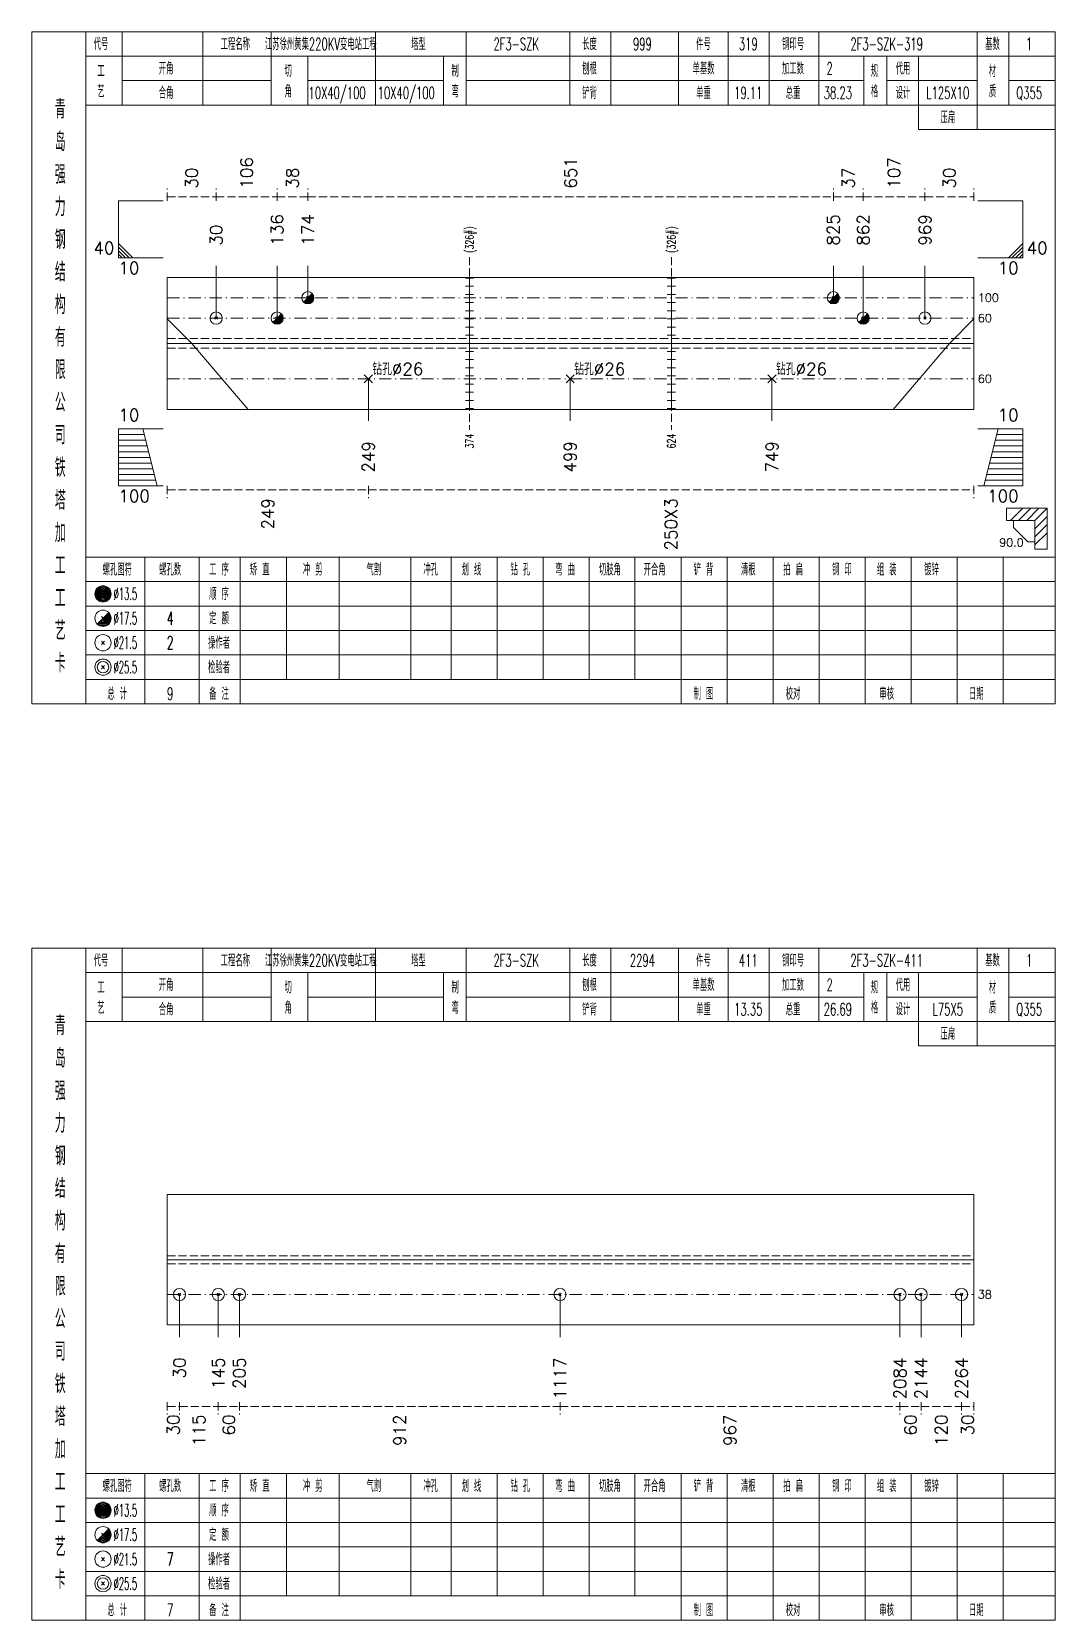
# Model space of a CAD drawing. Extents: x 0 to 4623, y -1159 to 4890.
# Drawn here: x 2491.2 to 2742.6, y 2925 to 3315 of the extents above; entities that cross this region are included whole.
import ezdxf
from ezdxf.enums import TextEntityAlignment as Align

# ---------------------------------------------------------------- set-up
doc = ezdxf.new("R2010")
doc.units = 0
doc.header["$MEASUREMENT"] = 0
doc.linetypes.add('一点画线', pattern=[5.2, 3, -1, 0.2, -1])
doc.linetypes.add('虚线', pattern=[2.75, 2, -0.75])
doc.layers.get('0').update_dxf_attribs({"linetype": 'CONTINUOUS', "lineweight": 25})
for name, color, linetype, lineweight in [('1', 7, 'CONTINUOUS', 25), ('2', 7, 'CONTINUOUS', 25), ('4', 7, 'CONTINUOUS', 25), ('5', 7, 'CONTINUOUS', 25)]:
    doc.layers.add(name, color=color, linetype=linetype, lineweight=lineweight)
doc.styles.get("Standard").update_dxf_attribs({"font": 'simplex.shx', "width": 0.7, "height": 3, "bigfont": 'gbhzfs.shx'})

# ---------------------------------------------------------------- blocks, each defined once
blk = doc.blocks.new('孔21.5')
at = {"layer": '5', "color": 7, "linetype": 'Continuous', "lineweight": 13}
for p, q in [((-0.2, -0.2), (0.2, 0.2)), ((-0.2, 0.2), (0.2, -0.2))]:
    blk.add_line(p, q, dxfattribs=at)
blk.add_circle((0, 0), 1, dxfattribs=at)
blk = doc.blocks.new('孔17.5')
at = {"layer": '5', "color": 7, "linetype": 'Continuous', "lineweight": 13}
for p, q in [((-0.707, -0.707), (0.707, 0.707)), ((-0.2, 0.2), (0.2, -0.2))]:
    blk.add_line(p, q, dxfattribs=at)
blk.add_circle((0, 0), 1, dxfattribs=at)
for radius in [0.9, 0.8, 0.7, 0.6, 0.5, 0.4, 0.3, 0.2, 0.1]:
    blk.add_arc((0, 0), radius, 225, 45, dxfattribs=at)

msp = doc.modelspace()

# ---------------------------------------------------------------- linework, layer by layer
at = {"color": 8, "linetype": '虚线', "lineweight": 9}
for p, q in [((2524.5, 3273.5), (2524.5, 3276.5)), ((2536.5, 3273.5), (2536.5, 3276.5)), ((2536.5, 3273.5), (2536.5, 3276.5)), ((2551.469, 3273.5), (2551.469, 3276.5)), ((2551.469, 3273.5), (2551.469, 3276.5)), ((2559.004, 3273.5), (2559.004, 3276.5)), ((2559.004, 3273.5), (2559.004, 3276.5)), ((2688.096, 3273.5), (2688.096, 3276.5)), ((2688.096, 3273.5), (2688.096, 3276.5)), ((2695.433, 3273.5), (2695.433, 3276.5)), ((2695.433, 3273.5), (2695.433, 3276.5)), ((2710.6, 3273.5), (2710.6, 3276.5)), ((2710.6, 3273.5), (2710.6, 3276.5)), ((2722.6, 3273.5), (2722.6, 3276.5)), ((2524.5, 3274.5), (2536.5, 3274.5)), ((2536.5, 3274.5), (2551.469, 3274.5)), ((2551.469, 3274.5), (2559.004, 3274.5)), ((2559.004, 3274.5), (2688.096, 3274.5)), ((2688.096, 3274.5), (2695.433, 3274.5)), ((2695.433, 3274.5), (2710.6, 3274.5)), ((2710.6, 3274.5), (2722.6, 3274.5)), ((2524.5, 3203.5), (2524.5, 3200.5)), ((2524.5, 3202.5), (2573.876, 3202.5)), ((2573.876, 3203.5), (2573.876, 3200.5)), ((2573.876, 3203.5), (2573.876, 3200.5)), ((2573.876, 3202.5), (2722.6, 3202.5)), ((2722.6, 3203.5), (2722.6, 3200.5)), ((2524.5, 2978.5), (2524.5, 2975.5)), ((2524.5, 2977.5), (2527.5, 2977.5)), ((2527.5, 2978.5), (2527.5, 2975.5)), ((2527.5, 2978.5), (2527.5, 2975.5)), ((2527.5, 2977.5), (2537.022, 2977.5)), ((2537.022, 2978.5), (2537.022, 2975.5)), ((2537.022, 2978.5), (2537.022, 2975.5)), ((2537.022, 2977.5), (2542.203, 2977.5)), ((2542.203, 2978.5), (2542.203, 2975.5)), ((2542.203, 2978.5), (2542.203, 2975.5)), ((2542.203, 2977.5), (2620.959, 2977.5)), ((2620.959, 2978.5), (2620.959, 2975.5)), ((2620.959, 2978.5), (2620.959, 2975.5)), ((2620.959, 2977.5), (2704.465, 2977.5)), ((2704.465, 2978.5), (2704.465, 2975.5)), ((2704.465, 2978.5), (2704.465, 2975.5)), ((2704.465, 2977.5), (2709.647, 2977.5)), ((2709.647, 2978.5), (2709.647, 2975.5)), ((2709.647, 2978.5), (2709.647, 2975.5)), ((2709.647, 2977.5), (2719.6, 2977.5)), ((2719.6, 2978.5), (2719.6, 2975.5)), ((2719.6, 2978.5), (2719.6, 2975.5)), ((2719.6, 2977.5), (2722.6, 2977.5)), ((2722.6, 2978.5), (2722.6, 2975.5))]:
    msp.add_line(p, q, dxfattribs=at)
at = {"color": 7, "linetype": 'Continuous', "lineweight": 13}
for p, q in [((2512.5, 3273.5), (2523.5, 3273.5)), ((2512.5, 3259.5), (2512.5, 3273.5)), ((2734.6, 3273.5), (2723.6, 3273.5)), ((2734.6, 3259.5), (2734.6, 3273.5)), ((2516, 3259.5), (2512.5, 3263)), ((2515.125, 3259.5), (2512.5, 3262.125)), ((2514.25, 3259.5), (2512.5, 3261.25)), ((2731.1, 3259.5), (2734.6, 3263)), ((2731.975, 3259.5), (2734.6, 3262.125)), ((2732.85, 3259.5), (2734.6, 3261.25)), ((2513.375, 3259.5), (2512.5, 3260.375)), ((2512.5, 3259.5), (2523.5, 3259.5)), ((2536.5, 3244.7), (2536.5, 3257.5)), ((2551.469, 3244.7), (2551.469, 3257.5)), ((2559.004, 3249.7), (2559.004, 3257.5)), ((2688.096, 3249.7), (2688.096, 3257.5)), ((2695.433, 3244.7), (2695.433, 3257.5)), ((2710.6, 3244.7), (2710.6, 3257.5)), ((2734.6, 3259.5), (2723.6, 3259.5)), ((2733.725, 3259.5), (2734.6, 3260.375)), ((2524.5, 3244.5), (2530.5, 3238.5)), ((2722.6, 3244.5), (2716.6, 3238.5)), ((2530.5, 3238.5), (2544.33, 3222.3)), ((2716.6, 3238.5), (2702.77, 3222.3)), ((2573.876, 3229.8), (2573.876, 3219.5)), ((2623.451, 3229.8), (2623.451, 3219.5)), ((2673.025, 3229.8), (2673.025, 3219.5)), ((2512.5, 3217.5), (2523.5, 3217.5)), ((2512.5, 3217.5), (2512.5, 3203.5)), ((2518.5, 3217.5), (2522, 3203.5)), ((2734.6, 3217.5), (2723.6, 3217.5)), ((2728.6, 3217.5), (2725.1, 3203.5)), ((2734.6, 3217.5), (2734.6, 3203.5)), ((2512.5, 3216.1), (2518.85, 3216.1)), ((2512.5, 3214.7), (2519.2, 3214.7)), ((2734.6, 3214.7), (2727.9, 3214.7)), ((2734.6, 3216.1), (2728.25, 3216.1)), ((2512.5, 3213.3), (2519.55, 3213.3)), ((2512.5, 3211.9), (2519.9, 3211.9)), ((2512.5, 3210.5), (2520.25, 3210.5)), ((2734.6, 3210.5), (2726.85, 3210.5)), ((2734.6, 3211.9), (2727.2, 3211.9)), ((2734.6, 3213.3), (2727.55, 3213.3)), ((2512.5, 3209.1), (2520.6, 3209.1)), ((2512.5, 3207.7), (2520.95, 3207.7)), ((2512.5, 3206.3), (2521.3, 3206.3)), ((2734.6, 3206.3), (2725.8, 3206.3)), ((2734.6, 3207.7), (2726.15, 3207.7)), ((2734.6, 3209.1), (2726.5, 3209.1)), ((2512.5, 3204.9), (2521.65, 3204.9)), ((2512.5, 3203.5), (2523.5, 3203.5)), ((2734.6, 3203.5), (2723.6, 3203.5)), ((2734.6, 3204.9), (2725.45, 3204.9)), ((2527.5, 3005), (2527.5, 2994.5)), ((2537.022, 3005), (2537.022, 2994.5)), ((2542.203, 3005), (2542.203, 2994.5)), ((2620.959, 3005), (2620.959, 2994.5)), ((2704.465, 3005), (2704.465, 2994.5)), ((2709.647, 3005), (2709.647, 2994.5)), ((2719.6, 3005), (2719.6, 2994.5))]:
    msp.add_line(p, q, dxfattribs=at)
at = {"color": 7, "linetype": 'Continuous', "lineweight": 18}
for p, q in [((2524.5, 3254.7), (2524.5, 3222.3)), ((2524.5, 3254.7), (2722.6, 3254.7)), ((2722.6, 3254.7), (2722.6, 3222.3)), ((2524.5, 3238.5), (2722.6, 3238.5)), ((2524.5, 3029.5), (2524.5, 2997.5)), ((2524.5, 3029.5), (2722.6, 3029.5)), ((2722.6, 3029.5), (2722.6, 2997.5)), ((2524.5, 3013.5), (2722.6, 3013.5))]:
    msp.add_line(p, q, dxfattribs=at)
at = {"color": 3, "linetype": '一点画线', "lineweight": 13}
for p, q in [((2524.5, 3249.7), (2722.6, 3249.7)), ((2524.5, 3244.7), (2722.6, 3244.7)), ((2524.5, 3229.8), (2722.6, 3229.8)), ((2524.5, 3005), (2722.6, 3005))]:
    msp.add_line(p, q, dxfattribs=at)
at = {"color": 1, "linetype": '虚线', "lineweight": 18}
for p, q in [((2524.5, 3239.7), (2722.6, 3239.7)), ((2524.5, 3237.3), (2722.6, 3237.3)), ((2524.5, 3014.5), (2722.6, 3014.5)), ((2524.5, 3012.5), (2722.6, 3012.5))]:
    msp.add_line(p, q, dxfattribs=at)
at = {"layer": '1', "color": 7, "linetype": 'Continuous', "lineweight": 13}
for p, q in [((2572.876, 3228.8), (2574.876, 3230.8)), ((2572.876, 3230.8), (2574.876, 3228.8)), ((2622.451, 3228.8), (2624.451, 3230.8)), ((2622.451, 3230.8), (2624.451, 3228.8)), ((2672.025, 3228.8), (2674.025, 3230.8)), ((2672.025, 3230.8), (2674.025, 3228.8))]:
    msp.add_line(p, q, dxfattribs=at)
at = {"layer": '1', "color": 7, "linetype": 'Continuous', "lineweight": 18}
for p, q in [((2524.5, 3222.3), (2722.6, 3222.3)), ((2524.5, 2997.5), (2722.6, 2997.5))]:
    msp.add_line(p, q, dxfattribs=at)
at = {"layer": '2', "color": 216, "linetype": '虚线', "lineweight": 13}
for p, q in [((2598.74, 3259.7), (2598.74, 3217.3)), ((2648.314, 3259.7), (2648.314, 3217.3))]:
    msp.add_line(p, q, dxfattribs=at)
at = {"layer": '2', "color": 7, "linetype": 'Continuous', "lineweight": 13}
for p, q in [((2599.74, 3254.5), (2597.74, 3254.5)), ((2598.74, 3238.5), (2598.74, 3254.7)), ((2649.314, 3254.5), (2647.314, 3254.5)), ((2648.314, 3238.5), (2648.314, 3254.7)), ((2599.74, 3252.5), (2597.74, 3252.5)), ((2599.74, 3250.5), (2597.74, 3250.5)), ((2649.314, 3252.5), (2647.314, 3252.5)), ((2649.314, 3250.5), (2647.314, 3250.5)), ((2599.74, 3248.5), (2597.74, 3248.5)), ((2599.74, 3246.5), (2597.74, 3246.5)), ((2649.314, 3248.5), (2647.314, 3248.5)), ((2649.314, 3246.5), (2647.314, 3246.5)), ((2599.74, 3244.5), (2597.74, 3244.5)), ((2599.74, 3242.5), (2597.74, 3242.5)), ((2649.314, 3244.5), (2647.314, 3244.5)), ((2649.314, 3242.5), (2647.314, 3242.5)), ((2599.74, 3240.5), (2597.74, 3240.5)), ((2598.74, 3238.5), (2598.74, 3222.3)), ((2649.314, 3240.5), (2647.314, 3240.5)), ((2648.314, 3238.5), (2648.314, 3222.3)), ((2597.74, 3236.5), (2599.74, 3236.5)), ((2597.74, 3234.5), (2599.74, 3234.5)), ((2647.314, 3236.5), (2649.314, 3236.5)), ((2647.314, 3234.5), (2649.314, 3234.5)), ((2597.74, 3232.5), (2599.74, 3232.5)), ((2597.74, 3230.5), (2599.74, 3230.5)), ((2647.314, 3232.5), (2649.314, 3232.5)), ((2647.314, 3230.5), (2649.314, 3230.5)), ((2597.74, 3228.5), (2599.74, 3228.5)), ((2597.74, 3226.5), (2599.74, 3226.5)), ((2647.314, 3228.5), (2649.314, 3228.5)), ((2647.314, 3226.5), (2649.314, 3226.5)), ((2597.74, 3224.5), (2599.74, 3224.5)), ((2597.74, 3222.5), (2599.74, 3222.5)), ((2647.314, 3224.5), (2649.314, 3224.5)), ((2647.314, 3222.5), (2649.314, 3222.5)), ((2740.6, 3198), (2730.6, 3198)), ((2730.6, 3198), (2730.6, 3195)), ((2731.6, 3195), (2734.6, 3198)), ((2733.6, 3195), (2736.6, 3198)), ((2735.6, 3195), (2738.6, 3198)), ((2737.6, 3195), (2740.6, 3198)), ((2740.6, 3188), (2740.6, 3198)), ((2730.6, 3195), (2737.6, 3195)), ((2732.35, 3195), (2732.35, 3193.25)), ((2737.6, 3193), (2740.6, 3196)), ((2737.6, 3195), (2737.6, 3188)), ((2735.85, 3189.75), (2732.35, 3193.25)), ((2737.6, 3191), (2740.6, 3194)), ((2737.6, 3189), (2740.6, 3192)), ((2735.85, 3189.75), (2737.6, 3189.75)), ((2737.6, 3188), (2740.6, 3188))]:
    msp.add_line(p, q, dxfattribs=at)
at = {"layer": '4', "color": 1, "linetype": 'Continuous', "lineweight": 18}
for p, q in [((2504.5, 3150), (2504.5, 3315)), ((2513.4, 3297), (2513.4, 3315)), ((2533.2, 3297), (2533.2, 3315)), ((2550, 3297), (2550, 3315)), ((2575.6, 3297), (2575.6, 3315)), ((2597.9, 3297), (2597.9, 3315)), ((2623.4, 3297), (2623.4, 3315)), ((2633.4, 3297), (2633.4, 3315)), ((2650.1, 3297), (2650.1, 3315)), ((2662.3, 3297), (2662.3, 3315)), ((2672.3, 3297), (2672.3, 3315)), ((2684.5, 3297), (2684.5, 3315)), ((2723.4, 3291), (2723.4, 3315)), ((2731.2, 3297), (2731.2, 3315)), ((2504.5, 3309), (2742.6, 3309)), ((2559, 3297), (2559, 3309)), ((2592.3, 3297), (2592.3, 3309)), ((2695.6, 3297), (2695.6, 3309)), ((2701.2, 3297), (2701.2, 3309)), ((2709, 3291), (2709, 3309)), ((2513.4, 3303), (2550, 3303)), ((2559, 3303), (2592.3, 3303)), ((2597.9, 3303), (2695.6, 3303)), ((2701.2, 3303), (2723.4, 3303)), ((2731.2, 3303), (2742.6, 3303)), ((2504.5, 3297), (2742.6, 3297)), ((2709, 3291), (2742.6, 3291)), ((2504.5, 3186), (2742.6, 3186)), ((2519, 3150), (2519, 3186)), ((2532.3, 3150), (2532.3, 3186)), ((2542.4, 3150), (2542.4, 3186)), ((2553.8, 3156), (2553.8, 3186)), ((2566.7, 3156), (2566.7, 3186)), ((2584.3, 3156), (2584.3, 3186)), ((2594.2, 3156), (2594.2, 3186)), ((2605.5, 3156), (2605.5, 3186)), ((2616.8, 3156), (2616.8, 3186)), ((2628.1, 3156), (2628.1, 3186)), ((2639.3, 3156), (2639.3, 3186)), ((2650.7, 3156), (2650.7, 3186)), ((2662, 3156), (2662, 3186)), ((2673.3, 3156), (2673.3, 3186)), ((2684.6, 3156), (2684.6, 3186)), ((2695.9, 3156), (2695.9, 3186)), ((2707.2, 3156), (2707.2, 3186)), ((2718.5, 3156), (2718.5, 3186)), ((2729.8, 3156), (2729.8, 3186)), ((2504.5, 3180), (2742.6, 3180)), ((2504.5, 3174), (2742.6, 3174)), ((2504.5, 3168), (2742.6, 3168)), ((2504.5, 3162), (2742.6, 3162)), ((2504.5, 3156), (2742.6, 3156)), ((2650.7, 3150), (2650.7, 3156)), ((2662, 3150), (2662, 3156)), ((2673.3, 3150), (2673.3, 3156)), ((2684.6, 3150), (2684.6, 3156)), ((2695.9, 3150), (2695.9, 3156)), ((2707.2, 3150), (2707.2, 3156)), ((2718.5, 3150), (2718.5, 3156)), ((2729.8, 3150), (2729.8, 3156)), ((2504.5, 2925), (2504.5, 3090)), ((2513.4, 3072), (2513.4, 3090)), ((2533.2, 3072), (2533.2, 3090)), ((2550, 3072), (2550, 3090)), ((2575.6, 3072), (2575.6, 3090)), ((2597.9, 3072), (2597.9, 3090)), ((2623.4, 3072), (2623.4, 3090)), ((2633.4, 3072), (2633.4, 3090)), ((2650.1, 3072), (2650.1, 3090)), ((2662.3, 3072), (2662.3, 3090)), ((2672.3, 3072), (2672.3, 3090)), ((2684.5, 3072), (2684.5, 3090)), ((2723.4, 3066), (2723.4, 3090)), ((2731.2, 3072), (2731.2, 3090)), ((2504.5, 3084), (2742.6, 3084)), ((2559, 3072), (2559, 3084)), ((2592.3, 3072), (2592.3, 3084)), ((2695.6, 3072), (2695.6, 3084)), ((2701.2, 3072), (2701.2, 3084)), ((2709, 3066), (2709, 3084)), ((2513.4, 3078), (2550, 3078)), ((2559, 3078), (2592.3, 3078)), ((2597.9, 3078), (2695.6, 3078)), ((2701.2, 3078), (2723.4, 3078)), ((2731.2, 3078), (2742.6, 3078)), ((2504.5, 3072), (2742.6, 3072)), ((2709, 3066), (2742.6, 3066)), ((2504.5, 2961), (2742.6, 2961)), ((2519, 2925), (2519, 2961)), ((2532.3, 2925), (2532.3, 2961)), ((2542.4, 2925), (2542.4, 2961)), ((2553.8, 2931), (2553.8, 2961)), ((2566.7, 2931), (2566.7, 2961)), ((2584.3, 2931), (2584.3, 2961)), ((2594.2, 2931), (2594.2, 2961)), ((2605.5, 2931), (2605.5, 2961)), ((2616.8, 2931), (2616.8, 2961)), ((2628.1, 2931), (2628.1, 2961)), ((2639.3, 2931), (2639.3, 2961)), ((2650.7, 2931), (2650.7, 2961)), ((2662, 2931), (2662, 2961)), ((2673.3, 2931), (2673.3, 2961)), ((2684.6, 2931), (2684.6, 2961)), ((2695.9, 2931), (2695.9, 2961)), ((2707.2, 2931), (2707.2, 2961)), ((2718.5, 2931), (2718.5, 2961)), ((2729.8, 2931), (2729.8, 2961)), ((2504.5, 2955), (2742.6, 2955)), ((2504.5, 2949), (2742.6, 2949)), ((2504.5, 2943), (2742.6, 2943)), ((2504.5, 2937), (2742.6, 2937)), ((2504.5, 2931), (2742.6, 2931)), ((2650.7, 2925), (2650.7, 2931)), ((2662, 2925), (2662, 2931)), ((2673.3, 2925), (2673.3, 2931)), ((2684.6, 2925), (2684.6, 2931)), ((2695.9, 2925), (2695.9, 2931)), ((2707.2, 2925), (2707.2, 2931)), ((2718.5, 2925), (2718.5, 2931)), ((2729.8, 2925), (2729.8, 2931))]:
    msp.add_line(p, q, dxfattribs=at)
at = {"layer": '4', "color": 7, "linetype": 'Continuous', "lineweight": 13}
for p, q in [((2508.5, 3176.8), (2508.9, 3177.2)), ((2508.9, 3176.8), (2508.5, 3177.2)), ((2507.286, 3169.586), (2510.114, 3172.414)), ((2508.3, 3171.4), (2509.1, 3170.6)), ((2508.3, 3164.6), (2509.1, 3165.4)), ((2508.3, 3165.4), (2509.1, 3164.6)), ((2508.3, 3158.6), (2509.1, 3159.4)), ((2508.3, 3159.4), (2509.1, 3158.6)), ((2508.5, 2951.8), (2508.9, 2952.2)), ((2508.9, 2951.8), (2508.5, 2952.2)), ((2507.286, 2944.586), (2510.114, 2947.414)), ((2508.3, 2946.4), (2509.1, 2945.6)), ((2508.3, 2939.6), (2509.1, 2940.4)), ((2508.3, 2940.4), (2509.1, 2939.6)), ((2508.3, 2933.6), (2509.1, 2934.4)), ((2508.3, 2934.4), (2509.1, 2933.6))]:
    msp.add_line(p, q, dxfattribs=at)
at = {"layer": '4', "color": 1, "linetype": 'Continuous', "lineweight": 18}
for points in [[(2491.2, 3315), (2491.2, 3150), (2742.6, 3150), (2742.6, 3315)], [(2491.2, 3090), (2491.2, 2925), (2742.6, 2925), (2742.6, 3090)]]:
    msp.add_lwpolyline(points, close=True, dxfattribs=at)
at = {"layer": '4', "color": 7, "linetype": 'Continuous', "lineweight": 13}
for centre, radius in [((2508.7, 3177), 2), ((2508.7, 3177), 1.8), ((2508.7, 3177), 1.6), ((2508.7, 3177), 1.4), ((2508.7, 3177), 1.2), ((2508.7, 3177), 1), ((2508.7, 3177), 0.8), ((2508.7, 3177), 0.6), ((2508.7, 3177), 0.4), ((2508.7, 3177), 0.2), ((2508.7, 3171), 2), ((2508.7, 3165), 2), ((2508.7, 3159), 2), ((2508.7, 3159), 1.4), ((2508.7, 2952), 2), ((2508.7, 2952), 1.8), ((2508.7, 2952), 1.6), ((2508.7, 2952), 1.4), ((2508.7, 2952), 1.2), ((2508.7, 2952), 1), ((2508.7, 2952), 0.8), ((2508.7, 2952), 0.6), ((2508.7, 2952), 0.4), ((2508.7, 2952), 0.2), ((2508.7, 2946), 2), ((2508.7, 2940), 2), ((2508.7, 2934), 2), ((2508.7, 2934), 1.4)]:
    msp.add_circle(centre, radius, dxfattribs=at)
for centre, radius in [((2508.7, 3171), 1.8), ((2508.7, 3171), 1.6), ((2508.7, 3171), 1.4), ((2508.7, 3171), 1.2), ((2508.7, 3171), 1), ((2508.7, 3171), 0.8), ((2508.7, 3171), 0.6), ((2508.7, 3171), 0.4), ((2508.7, 3171), 0.2), ((2508.7, 2946), 1.8), ((2508.7, 2946), 1.6), ((2508.7, 2946), 1.4), ((2508.7, 2946), 1.2), ((2508.7, 2946), 1), ((2508.7, 2946), 0.8), ((2508.7, 2946), 0.6), ((2508.7, 2946), 0.4), ((2508.7, 2946), 0.2)]:
    msp.add_arc(centre, radius, 225, 45, dxfattribs=at)

# ---------------------------------------------------------------- block references
at = {"color": 7, "linetype": 'Continuous', "lineweight": 13, "xscale": 1.5, "yscale": 1.5, "zscale": 1.5}
for name, p in [('孔17.5', (2559.004, 3249.7)), ('孔17.5', (2688.096, 3249.7)), ('孔21.5', (2536.5, 3244.7)), ('孔17.5', (2551.469, 3244.7)), ('孔17.5', (2695.433, 3244.7)), ('孔21.5', (2710.6, 3244.7))]:
    msp.add_blockref(name, p, dxfattribs=at)
at = {"layer": '1', "color": 7, "linetype": 'Continuous', "lineweight": 13, "xscale": 1.5, "yscale": 1.5, "zscale": 1.5}
for p in [(2527.5, 3005), (2537.022, 3005), (2542.203, 3005), (2620.959, 3005), (2704.465, 3005), (2709.647, 3005), (2719.6, 3005)]:
    msp.add_blockref('孔21.5', p, dxfattribs=at)

# ---------------------------------------------------------------- texts
at = {"color": 8, "linetype": 'Continuous', "lineweight": 9}
for s, p in [('106', (2543.984, 3276.5)), ('107', (2703.017, 3276.5)), ('30', (2530.5, 3276.5)), ('38', (2555.236, 3276.5)), ('651', (2623.55, 3276.5)), ('37', (2691.765, 3276.5)), ('30', (2716.6, 3276.5))]:
    msp.add_text(s, height=3, rotation=90, dxfattribs=at).set_placement(p, align=Align.MIDDLE_LEFT)
at = {"color": 7, "linetype": 'Continuous', "lineweight": 13}
for s, p in [('136', (2551.469, 3262.5)), ('174', (2559.004, 3262.5)), ('825', (2688.096, 3262.5)), ('862', (2695.433, 3262.5)), ('969', (2710.6, 3262.5)), ('30', (2536.5, 3262.5))]:
    msp.add_text(s, height=3, rotation=90, dxfattribs=at).set_placement(p, align=Align.MIDDLE_LEFT)
for s, p in [('40', (2511.5, 3259.5)), ('10', (2733.6, 3218.5))]:
    msp.add_text(s, height=3, dxfattribs=at).set_placement(p, align=Align.BOTTOM_RIGHT)
for s, p in [('40', (2735.6, 3259.5)), ('10', (2512.5, 3218.5))]:
    msp.add_text(s, height=3, dxfattribs=at).set_placement(p, align=Align.BOTTOM_LEFT)
for s, p in [('10', (2512.5, 3258.5)), ('100', (2512.5, 3202.5))]:
    msp.add_text(s, height=3, dxfattribs=at).set_placement(p, align=Align.TOP_LEFT)
for s, p in [('10', (2733.6, 3258.5)), ('100', (2733.6, 3202.5))]:
    msp.add_text(s, height=3, dxfattribs=at).set_placement(p, align=Align.TOP_RIGHT)
for s, p in [('100', (2723.6, 3249.7)), ('60', (2723.6, 3244.7)), ('60', (2723.6, 3229.8)), ('38', (2723.6, 3005))]:
    msp.add_text(s, height=2, dxfattribs=at).set_placement(p, align=Align.MIDDLE_LEFT)
at = {"color": 8, "linetype": 'Continuous', "lineweight": 9}
for s, p in [('249', (2549.188, 3200.5)), ('250X3', (2648.238, 3200.5)), ('30', (2526, 2975.5)), ('115', (2532.261, 2975.5)), ('60', (2539.612, 2975.5)), ('912', (2581.581, 2975.5)), ('967', (2662.712, 2975.5)), ('60', (2707.056, 2975.5)), ('120', (2714.623, 2975.5)), ('30', (2721.1, 2975.5))]:
    msp.add_text(s, height=3, rotation=90, dxfattribs=at).set_placement(p, align=Align.MIDDLE_RIGHT)
at = {"layer": '1', "color": 7, "linetype": 'Continuous', "lineweight": 13}
for p in [(2574.876, 3229.8), (2624.451, 3229.8), (2674.025, 3229.8)]:
    msp.add_text('钻孔%%c26', height=3, dxfattribs=at).set_placement(p, align=Align.BOTTOM_LEFT)
for s, p in [('249', (2573.876, 3214.5)), ('499', (2623.451, 3214.5)), ('749', (2673.025, 3214.5)), ('30', (2527.5, 2989.5)), ('145', (2537.022, 2989.5)), ('205', (2542.203, 2989.5)), ('1117', (2620.959, 2989.5)), ('2084', (2704.465, 2989.5)), ('2144', (2709.647, 2989.5)), ('2264', (2719.6, 2989.5))]:
    msp.add_text(s, height=3, rotation=90, dxfattribs=at).set_placement(p, align=Align.MIDDLE_RIGHT)
at = {"layer": '2', "color": 7, "linetype": 'Continuous', "lineweight": 13, "width": 0.7}
for p in [(2598.74, 3260.7), (2648.314, 3260.7)]:
    msp.add_text('(326#)', height=2, rotation=90, dxfattribs=at).set_placement(p, align=Align.MIDDLE_LEFT)
for s, p in [('374', (2598.74, 3216.3)), ('624', (2648.314, 3216.3))]:
    msp.add_text(s, height=2, rotation=90, dxfattribs=at).set_placement(p, align=Align.MIDDLE_RIGHT)
at = {"layer": '2', "color": 7, "linetype": 'Continuous', "lineweight": 13}
msp.add_text('90.0', height=2, dxfattribs=at).set_placement((2734.85, 3188), align=Align.BOTTOM_RIGHT)
at = {"layer": '4', "color": 1, "linetype": 'Continuous', "lineweight": 13}
for s, height, width, p in [('代号', 3, 0.6, (2508.2, 3312)), ('工程名称', 3, 0.6, (2541.2, 3312)), ('江苏徐州黄集220KV变电站工程', 3, 0.6, (2562.2, 3312)), ('塔型', 3, 0.6, (2586.2, 3312)), ('2F3-SZK', 3, 0.6, (2610.2, 3312)), ('长度', 3, 0.6, (2628.2, 3312)), ('999', 3, 0.6, (2641.2, 3312)), ('件号', 3, 0.6, (2656.2, 3312)), ('319', 3, 0.6, (2667.2, 3312)), ('钢印号', 3, 0.6, (2678.2, 3312)), ('2F3-SZK-319', 3, 0.6, (2701.2, 3312)), ('基数', 3, 0.6, (2727.2, 3312)), ('1', 3, 0.6, (2736.2, 3312)), ('开角', 3, 0.6, (2524.2, 3306)), ('刨根', 3, 0.6, (2628.2, 3306)), ('单基数', 3, 0.6, (2656.2, 3306)), ('加工数', 3, 0.6, (2678.2, 3306)), ('2', 3, 0.6, (2687.2, 3306)), ('代用', 3, 0.6, (2705.2, 3306)), ('材', 3, 0.6, (2727.2, 3305.4)), ('工', 3, 0.6, (2508.2, 3305.4)), ('切', 3, 0.6, (2554.2, 3305.4)), ('制', 3, 0.6, (2595.2, 3305.4)), ('规', 3, 0.6, (2698.2, 3305.4)), ('艺', 3, 0.6, (2508.2, 3300.4)), ('合角', 3, 0.6, (2524.2, 3300)), ('角', 3, 0.6, (2554.2, 3300.4)), ('10X40/100', 3, 0.6, (2566.2, 3300)), ('10X40/100', 3, 0.6, (2583.2, 3300)), ('弯', 3, 0.6, (2595.2, 3300.4)), ('铲背', 3, 0.6, (2628.2, 3300)), ('单重', 3, 0.6, (2656.2, 3300)), ('19.11', 3, 0.6, (2667.2, 3300)), ('总重', 3, 0.6, (2678.2, 3300)), ('38.23', 3, 0.6, (2689.2, 3300)), ('格', 3, 0.6, (2698.2, 3300.4)), ('设计', 3, 0.6, (2705.2, 3300)), ('L125X10', 3, 0.6, (2716.2, 3300)), ('质', 3, 0.6, (2727.2, 3300.4)), ('Q355', 3, 0.6, (2736.2, 3300)), ('青', 4.6, 0.8, (2498.2, 3296)), ('压扁', 3, 0.6, (2716.2, 3294)), ('岛', 4.6, 0.8, (2498.2, 3288)), ('强', 4.6, 0.8, (2498.2, 3280)), ('力', 4.6, 0.8, (2498.2, 3272)), ('钢', 4.6, 0.8, (2498.2, 3264)), ('结', 4.6, 0.8, (2498.2, 3256)), ('构', 4.6, 0.8, (2498.2, 3248)), ('有', 4.6, 0.8, (2498.2, 3240)), ('限', 4.6, 0.8, (2498.2, 3232)), ('公', 4.6, 0.8, (2498.2, 3224)), ('司', 4.6, 0.8, (2498.2, 3216)), ('铁', 4.6, 0.8, (2498.2, 3208)), ('塔', 4.6, 0.8, (2498.2, 3200)), ('加', 4.6, 0.8, (2498.2, 3192)), ('工', 4.6, 0.8, (2498.2, 3184)), ('螺孔图符', 3, 0.6, (2512.2, 3183)), ('螺孔数', 3, 0.6, (2525.2, 3183)), ('工 序', 3, 0.6, (2537.2, 3183)), ('矫 直', 3, 0.6, (2547.2, 3183)), ('冲 剪', 3, 0.6, (2560.2, 3183)), ('气割', 3, 0.6, (2575.2, 3183)), ('冲孔', 3, 0.6, (2589.2, 3183)), ('划 线', 3, 0.6, (2599.2, 3183)), ('钻 孔', 3, 0.6, (2611.2, 3183)), ('弯 曲', 3, 0.6, (2622.2, 3183)), ('切肢角', 3, 0.6, (2633.2, 3183)), ('开合角', 3, 0.6, (2644.2, 3183)), ('铲 背', 3, 0.6, (2656.2, 3183)), ('清根', 3, 0.6, (2667.2, 3183)), ('拍 扁', 3, 0.6, (2678.2, 3183)), ('钢 印', 3, 0.6, (2690.2, 3183)), ('组 装', 3, 0.6, (2701.2, 3183)), ('镀锌', 3, 0.6, (2712.2, 3183)), ('%%C13.5', 3, 0.5, (2514.2, 3177)), ('顺 序', 3, 0.6, (2537.2, 3177)), ('工', 4.6, 0.8, (2498.2, 3176)), ('艺', 4.6, 0.8, (2498.2, 3168)), ('%%C17.5', 3, 0.5, (2514.2, 3171)), ('4', 3.2, 0.6, (2525.2, 3171)), ('定 额', 3, 0.6, (2537.2, 3171)), ('操作者', 3, 0.6, (2537.2, 3165)), ('%%C21.5', 3, 0.5, (2514.2, 3165)), ('2', 3.2, 0.6, (2525.2, 3165)), ('卡', 4.6, 0.8, (2498.2, 3160)), ('%%C25.5', 3, 0.5, (2514.2, 3159)), ('检验者', 3, 0.6, (2537.2, 3159)), ('总 计', 3, 0.6, (2512.2, 3152.5)), ('9', 3, 0.6, (2525.2, 3152.5)), ('备 注', 3, 0.6, (2537.2, 3152.5)), ('制 图', 3, 0.6, (2656.2, 3152.5)), ('校对', 3, 0.6, (2678.2, 3152.5)), ('审核', 3, 0.6, (2701.2, 3152.5)), ('日期', 3, 0.6, (2723.2, 3152.5)), ('工程名称', 3, 0.6, (2541.2, 3087)), ('江苏徐州黄集220KV变电站工程', 3, 0.6, (2562.2, 3087)), ('塔型', 3, 0.6, (2586.2, 3087)), ('长度', 3, 0.6, (2628.2, 3087)), ('钢印号', 3, 0.6, (2678.2, 3087)), ('基数', 3, 0.6, (2727.2, 3087)), ('代号', 3, 0.6, (2508.2, 3087)), ('2F3-SZK', 3, 0.6, (2610.2, 3087)), ('2294', 3, 0.6, (2641.2, 3087)), ('件号', 3, 0.6, (2656.2, 3087)), ('411', 3, 0.6, (2667.2, 3087)), ('2F3-SZK-411', 3, 0.6, (2701.2, 3087)), ('1', 3, 0.6, (2736.2, 3087)), ('工', 3, 0.6, (2508.2, 3080.4)), ('开角', 3, 0.6, (2524.2, 3081)), ('切', 3, 0.6, (2554.2, 3080.4)), ('制', 3, 0.6, (2595.2, 3080.4)), ('刨根', 3, 0.6, (2628.2, 3081)), ('单基数', 3, 0.6, (2656.2, 3081)), ('加工数', 3, 0.6, (2678.2, 3081)), ('2', 3, 0.6, (2687.2, 3081)), ('规', 3, 0.6, (2698.2, 3080.4)), ('代用', 3, 0.6, (2705.2, 3081)), ('材', 3, 0.6, (2727.2, 3080.4)), ('艺', 3, 0.6, (2508.2, 3075.4)), ('角', 3, 0.6, (2554.2, 3075.4)), ('弯', 3, 0.6, (2595.2, 3075.4)), ('格', 3, 0.6, (2698.2, 3075.4)), ('质', 3, 0.6, (2727.2, 3075.4)), ('青', 4.6, 0.8, (2498.2, 3071)), ('合角', 3, 0.6, (2524.2, 3075)), ('铲背', 3, 0.6, (2628.2, 3075)), ('单重', 3, 0.6, (2656.2, 3075)), ('13.35', 3, 0.6, (2667.2, 3075)), ('总重', 3, 0.6, (2678.2, 3075)), ('26.69', 3, 0.6, (2689.2, 3075)), ('设计', 3, 0.6, (2705.2, 3075)), ('L75X5', 3, 0.6, (2716.2, 3075)), ('Q355', 3, 0.6, (2736.2, 3075)), ('压扁', 3, 0.6, (2716.2, 3069)), ('岛', 4.6, 0.8, (2498.2, 3063)), ('强', 4.6, 0.8, (2498.2, 3055)), ('力', 4.6, 0.8, (2498.2, 3047)), ('钢', 4.6, 0.8, (2498.2, 3039)), ('结', 4.6, 0.8, (2498.2, 3031)), ('构', 4.6, 0.8, (2498.2, 3023)), ('有', 4.6, 0.8, (2498.2, 3015)), ('限', 4.6, 0.8, (2498.2, 3007)), ('公', 4.6, 0.8, (2498.2, 2999)), ('司', 4.6, 0.8, (2498.2, 2991)), ('铁', 4.6, 0.8, (2498.2, 2983)), ('塔', 4.6, 0.8, (2498.2, 2975)), ('加', 4.6, 0.8, (2498.2, 2967)), ('工', 4.6, 0.8, (2498.2, 2959)), ('螺孔图符', 3, 0.6, (2512.2, 2958)), ('螺孔数', 3, 0.6, (2525.2, 2958)), ('工 序', 3, 0.6, (2537.2, 2958)), ('矫 直', 3, 0.6, (2547.2, 2958)), ('冲 剪', 3, 0.6, (2560.2, 2958)), ('气割', 3, 0.6, (2575.2, 2958)), ('冲孔', 3, 0.6, (2589.2, 2958)), ('划 线', 3, 0.6, (2599.2, 2958)), ('钻 孔', 3, 0.6, (2611.2, 2958)), ('弯 曲', 3, 0.6, (2622.2, 2958)), ('切肢角', 3, 0.6, (2633.2, 2958)), ('开合角', 3, 0.6, (2644.2, 2958)), ('铲 背', 3, 0.6, (2656.2, 2958)), ('清根', 3, 0.6, (2667.2, 2958)), ('拍 扁', 3, 0.6, (2678.2, 2958)), ('钢 印', 3, 0.6, (2690.2, 2958)), ('组 装', 3, 0.6, (2701.2, 2958)), ('镀锌', 3, 0.6, (2712.2, 2958)), ('工', 4.6, 0.8, (2498.2, 2951)), ('%%C13.5', 3, 0.5, (2514.2, 2952)), ('顺 序', 3, 0.6, (2537.2, 2952)), ('艺', 4.6, 0.8, (2498.2, 2943)), ('%%C17.5', 3, 0.5, (2514.2, 2946)), ('定 额', 3, 0.6, (2537.2, 2946)), ('%%C21.5', 3, 0.5, (2514.2, 2940)), ('7', 3.2, 0.6, (2525.2, 2940)), ('操作者', 3, 0.6, (2537.2, 2940)), ('卡', 4.6, 0.8, (2498.2, 2935)), ('%%C25.5', 3, 0.5, (2514.2, 2934)), ('检验者', 3, 0.6, (2537.2, 2934)), ('总 计', 3, 0.6, (2512.2, 2927.5)), ('7', 3, 0.6, (2525.2, 2927.5)), ('备 注', 3, 0.6, (2537.2, 2927.5)), ('制 图', 3, 0.6, (2656.2, 2927.5)), ('校对', 3, 0.6, (2678.2, 2927.5)), ('审核', 3, 0.6, (2701.2, 2927.5)), ('日期', 3, 0.6, (2723.2, 2927.5))]:
    msp.add_text(s, height=height, dxfattribs=dict(at, width=width)).set_placement(p, align=Align.MIDDLE_CENTER)

doc.saveas('drawing.dxf')
